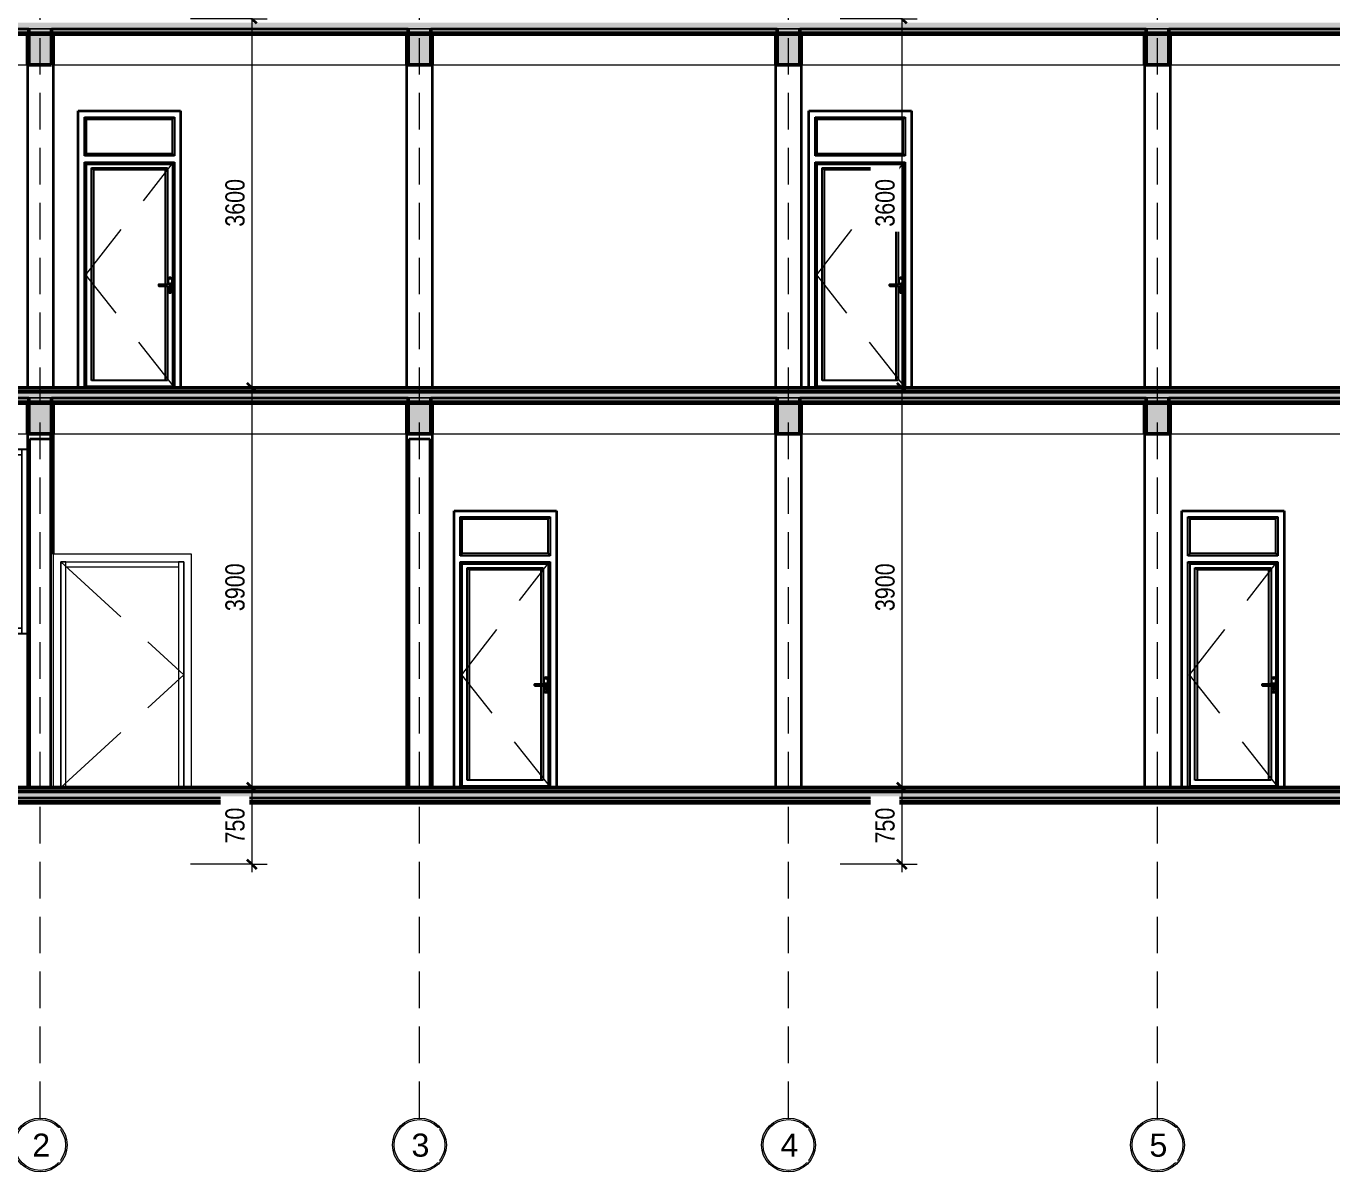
# Model space of a CAD drawing. Header units: millimetres. Extents: x -31177 to 39550, y -3751 to 20306.
# Drawn here: x 4212 to 16952, y -3751 to 7427 of the extents above; entities that cross this region are included whole.
import ezdxf

# ---------------------------------------------------------------- set-up
doc = ezdxf.new("R2010")
doc.units = ezdxf.units.MM
doc.linetypes.add('Centre', pattern=[2381.25, 476.25, -357.1875, 1190.625, -357.1875])
doc.linetypes.add('Hidden', pattern=[535.78125, 357.1875, -178.59375])
for name, color, linetype, lineweight in [('A-ANNO-DIMS', 211, 'Continuous', 9), ('A-ANNO-DIMS-75', 211, 'Continuous', 9), ('A-DOOR', 31, 'Continuous', 25), ('A-DOOR-FRAM', 31, 'Continuous', 18), ('A-FLOR', 192, 'Continuous', 18), ('A-FLOR-HRAL', 11, 'Continuous', 18), ('A-FLOR-MCUT', 51, 'Continuous', 50), ('A-FLOR-PATT', 8, 'Continuous', 50), ('A-GLAZ', 151, 'Continuous', 25), ('A-WALL', 113, 'Continuous', 35), ('S-BEAM', 12, 'Continuous', 18), ('S-COLS', 52, 'Continuous', 35), ('S-FNDN', 32, 'Continuous', 18), ('S-GRID', 1, 'Continuous', 9), ('S-GRID-IDEN', 1, 'Continuous', 9), ('S-STRS', 31, 'Continuous', 25)]:
    doc.layers.add(name, color=color, linetype=linetype, lineweight=lineweight)
doc.styles.add('Arial', font='arial.ttf', dxfattribs={"width": 0.8, "height": 187.5})
doc.styles.add('Arial_1', font='arial.ttf', dxfattribs={"height": 225})
doc.dimstyles.new('kt_nam', dxfattribs={"dimscale": 304.8, "dimtxt": 191.298637, "dimasz": 0.295276, "dimexe": 0.492126, "dimexo": 0.0625, "dimgap": 0.049213, "dimtad": 1, "dimdec": 0, "dimzin": 0, "dimdsep": 46, "dimtxsty": 'Arial', "dimblk1": 'OBLIQUE', "dimblk2": 'OBLIQUE', "dimsah": 1, "dimcen": 0.09, "dimdle": 0.246063, "dimazin": 0, "dimtfac": 1, "dimtdec": 4, "dimtix": 1, "dimtmove": 0, "dimatfit": 3, "dimfxl": 1.968504, "dimfxlon": 1, "dimtvp": 1, "dimtfill": 1, "dimtolj": 1, "dimtzin": 0, "dimarcsym": 2})
pattern_1 = [(0, (4470.77, 5345.4), (476.25, 476.25), [476.25, -476.25]), (0, (4470.77, 5524), (476.25, 476.25), [476.25, -476.25]), (0, (4470.77, 5702.57), (476.25, 476.25), [476.25, -476.25]), (90, (4530.3, 5762.1), (-476.25, 476.25), [476.25, -476.25]), (90, (4708.9, 5762.1), (-476.25, 476.25), [476.25, -476.25]), (90, (4887.5, 5762.1), (-476.25, 476.25), [476.25, -476.25])]
pattern_2 = [(0, (4470.77, 5345.385), (304.8, 76.2), [25.146, -203.454, 25.146, -203.454, -1219.2]), (0, (4470.77, 5345.385), (304.8, 76.2), [-457.2, 25.146, -432.054, 25.146, -203.454, -533.4]), (0, (4470.77, 5345.385), (304.8, 76.2), [-1143, 25.146, -127.254, 25.146, -355.854]), (120, (4585.07, 5383.485), (-218.39114, 225.86454), [25.146, -203.454, 25.146, -203.454, -1219.2]), (120, (4585.07, 5383.485), (-218.39114, 225.86454), [-457.2, 25.146, -432.054, 25.146, -203.454, -533.4]), (120, (4585.07, 5383.485), (-218.39114, 225.86454), [-1143, 25.146, -127.254, 25.146, -355.854]), (240, (4623.17, 5535.885), (-86.40886, -302.06454), [25.146, -203.454, 25.146, -203.454, -1219.2]), (240, (4623.17, 5535.885), (-86.40886, -302.06454), [-457.2, 25.146, -432.054, 25.146, -203.454, -533.4]), (240, (4623.17, 5535.885), (-86.40886, -302.06454), [-1143, 25.146, -127.254, 25.146, -355.854])]
pattern_3 = [(50, (4470.77, 5345.4), (546.5526, -47.8174), [57.15, -628.65]), (355, (4470.77, 5345.4), (-105.728, 573.17), [45.72, -502.92]), (100.451, (4516.3, 5341.4), (440.8275, 525.35), [48.57, -534.27]), (46.184, (4470.8, 5497.8), (813.237, -126.128), [85.725, -942.975]), (96.636, (4538.5, 5487.3), (712.207, 742.283), [72.855, -801.405]), (351.184, (4470.8, 5497.8), (712.215, 742.276), [68.58, -754.38]), (21, (4546.97, 5459.7), (454.8433, -306.796), [57.15, -628.65]), (326, (4546.97, 5459.7), (185.406, 552.564), [45.72, -502.92]), (71.451, (4584.87, 5434.1), (640.251, 245.764), [48.57, -534.27]), (37.5, (4470.77, 5345.39), (9.2664, 253.665), [25.146, -471.678, 25.146, -485.394, -504.825]), (37.5, (4470.77, 5345.39), (9.2664, 253.665), [-1007.364, 25.146, -479.679]), (7.5, (4470.77, 5345.39), (200.4594, 300.5414), [25.146, -265.938, 25.146, -460.248, -192.405]), (7.5, (4470.77, 5345.39), (200.4594, 300.5414), [-776.478, 25.146, -167.259]), (327.5, (4300.84, 5345.39), (406.7728, -17.1864), [25.146, -165.354, 25.146, -569.214, -788.67]), (327.5, (4300.84, 5345.39), (406.7728, -17.1864), [-784.86, 25.146, -763.524]), (317.5, (4224.64, 5345.4), (444.388, 76.2803), [25.146, -222.504, 25.146, -369.57, -560.07]), (317.5, (4224.64, 5345.4), (444.388, 76.2803), [-642.366, 25.146, -534.924])]

# ---------------------------------------------------------------- blocks, each defined once
blk = doc.blocks.new('Cua_Chong_Chay_D7_1Canh - D7_1200x2200-2407363-MẶT CẮT 2-2')
at = {"layer": 'A-DOOR', "linetype": 'Centre', "lineweight": 18}
for q in [(4550, 2200), (4550, 0)]:
    blk.add_line((5750, 1100), q, dxfattribs=at)
at = {"layer": 'A-DOOR-FRAM'}
for p, q in [((4475, 2275), (4475, 0)), ((5825, 2275), (4475, 2275)), ((4550, 0), (4550, 2200)), ((4550, 2200), (5750, 2200)), ((4550, 2200), (4550, 0)), ((4600, 2200), (4550, 2200)), ((4600, 0), (4600, 2200)), ((4600, 2200), (5700, 2200)), ((4600, 2150), (4600, 2200)), ((5700, 2200), (5700, 0)), ((5750, 2200), (5700, 2200)), ((5700, 2200), (5700, 2150)), ((5750, 2200), (5750, 0)), ((5750, 0), (5750, 2200)), ((5825, 0), (5825, 2275)), ((5700, 2150), (4600, 2150))]:
    blk.add_line(p, q, dxfattribs=at)
blk = doc.blocks.new('CỬA 1 CÁNH EROWINDOW_có ô chết_ - D4_1000x2200-2368989-MẶT CẮT 2-2')
at = {"layer": 'A-DOOR'}
for p, q in [((8448, 2639), (9326, 2639)), ((8448, 2639), (8468, 2619)), ((8448, 2261), (8448, 2639)), ((8448, 2639), (9326, 2639)), ((8448, 2261), (8448, 2639)), ((8468, 2281), (8468, 2619)), ((8468, 2619), (9306, 2619)), ((9306, 2619), (9326, 2639)), ((9306, 2281), (9306, 2619)), ((9326, 2639), (9326, 2261)), ((9326, 2639), (9326, 2261)), ((8448, 2261), (8468, 2281)), ((9326, 2261), (8448, 2261)), ((9326, 2261), (8448, 2261)), ((8448, 2200), (9326, 2200)), ((8448, 2200), (8468, 2180)), ((8448, 0), (8448, 2200)), ((8448, 2200), (9326, 2200)), ((8448, 0), (8448, 2200)), ((9306, 2281), (8468, 2281)), ((8468, 2180), (9306, 2180)), ((8468, 0), (8468, 2180)), ((9326, 2261), (9306, 2281)), ((9326, 2200), (9306, 2180)), ((9306, 2180), (9306, 0)), ((9326, 2200), (9326, 0)), ((9326, 2200), (9326, 0)), ((8516, 2144), (9258, 2144)), ((8516, 2144), (8536, 2124)), ((8516, 71), (8516, 2144)), ((8516, 2144), (9258, 2144)), ((8516, 71), (8516, 2144)), ((9238, 2124), (8536, 2124)), ((8536, 2124), (8536, 71)), ((9258, 2144), (9238, 2124)), ((9238, 1008), (9238, 2124)), ((9258, 2144), (9258, 1013)), ((9258, 2144), (9258, 1013)), ((9264, 1055), (9264, 1013)), ((9304, 945), (9304, 1055)), ((9248, 1008), (9178, 1008)), ((9249, 1004), (9178, 1004)), ((9178, 996), (9249, 996)), ((9178, 992), (9248, 992)), ((9238, 71), (9238, 992)), ((9258, 1013), (9248, 1008)), ((9248, 992), (9258, 987)), ((9259, 1009), (9249, 1004)), ((9249, 996), (9259, 991)), ((9284, 1013), (9258, 1013)), ((9258, 987), (9284, 987)), ((9258, 987), (9258, 71)), ((9258, 987), (9258, 71)), ((9284, 1009), (9259, 1009)), ((9259, 991), (9284, 991)), ((9264, 987), (9264, 945)), ((9280, 960), (9280, 971)), ((9281, 953), (9281, 958)), ((9281, 958), (9281, 953)), ((9282, 973), (9286, 973)), ((9287, 958), (9287, 953)), ((9287, 953), (9287, 958)), ((9288, 971), (9288, 960)), ((8468, 15), (9306, 15)), ((9258, 71), (8516, 71))]:
    blk.add_line(p, q, dxfattribs=at)
at = {"layer": 'A-DOOR', "linetype": 'Centre', "lineweight": 18}
for p, q in [((9314, 2200), (8460, 1100)), ((8460, 1100), (9314, 15))]:
    blk.add_line(p, q, dxfattribs=at)
at = {"layer": 'A-DOOR', "flags": 128}
for points in [[(9178, 1008), (9178, 1008), (9177, 1008), (9177, 1008), (9177, 1008), (9176, 1008), (9176, 1008), (9176, 1008), (9175, 1008), (9175, 1007), (9175, 1007), (9175, 1007), (9174, 1007), (9174, 1007), (9174, 1007), (9173, 1007), (9173, 1006), (9173, 1006), (9173, 1006), (9172, 1006), (9172, 1006), (9172, 1005), (9172, 1005), (9172, 1005), (9171, 1005), (9171, 1004), (9171, 1004), (9171, 1004), (9171, 1003), (9171, 1003), (9171, 1003), (9170, 1003), (9170, 1002), (9170, 1002), (9170, 1002), (9170, 1001), (9170, 1001), (9170, 1001), (9170, 1000), (9170, 1000), (9170, 1000), (9170, 999), (9170, 999), (9170, 999), (9170, 998), (9170, 998), (9170, 998), (9170, 998), (9170, 997), (9171, 997), (9171, 997), (9171, 996), (9171, 996), (9171, 996), (9171, 996), (9172, 995), (9172, 995), (9172, 995), (9172, 995), (9172, 994), (9173, 994), (9173, 994), (9173, 994), (9173, 993), (9174, 993), (9174, 993), (9174, 993), (9174, 993), (9175, 993), (9175, 993), (9175, 992), (9176, 992), (9176, 992), (9176, 992), (9177, 992), (9177, 992), (9177, 992), (9178, 992), (9178, 992), (9178, 992)], [(9284, 987), (9285, 987), (9285, 987), (9286, 987), (9286, 987), (9287, 987), (9287, 987), (9288, 988), (9288, 988), (9289, 988), (9289, 988), (9290, 988), (9290, 988), (9290, 989), (9291, 989), (9291, 989), (9292, 990), (9292, 990), (9293, 990), (9293, 991), (9293, 991), (9294, 991), (9294, 992), (9294, 992), (9295, 993), (9295, 993), (9295, 993), (9295, 994), (9296, 994), (9296, 995), (9296, 995), (9296, 996), (9296, 996), (9297, 997), (9297, 997), (9297, 998), (9297, 998), (9297, 999), (9297, 999), (9297, 1000), (9297, 1000), (9297, 1001), (9297, 1001), (9297, 1002), (9297, 1002), (9297, 1003), (9297, 1003), (9296, 1004), (9296, 1004), (9296, 1005), (9296, 1005), (9296, 1006), (9295, 1006), (9295, 1007), (9295, 1007), (9295, 1008), (9294, 1008), (9294, 1008), (9294, 1009), (9293, 1009), (9293, 1010), (9292, 1010), (9292, 1010), (9292, 1011), (9291, 1011), (9291, 1011), (9290, 1011), (9290, 1012), (9289, 1012), (9289, 1012), (9288, 1012), (9288, 1012), (9287, 1013), (9287, 1013), (9286, 1013), (9286, 1013), (9285, 1013), (9285, 1013), (9284, 1013), (9284, 1013)]]:
    blk.add_lwpolyline(points, dxfattribs=at)
at = {"layer": 'A-DOOR'}
for centre, radius, start, end in [((9284, 1055), 20, 0, 180), ((9284, 1063), 3, 0, 180), ((9284, 1063), 3, 180, 0), ((9178, 1000), 3.66, 90, 270), ((9284, 945), 20, 180, 360), ((9284, 1000), 15, 0, 120.3216), ((9284, 1000), 15, 239.6784, 0), ((9284, 1000), 15, 105, 110.0431), ((9284, 1000), 15, 249.9569, 255), ((9282, 971), 2.04, 90, 180), ((9281, 960), 1.99, 180, 268.9596), ((9281, 960), 1.99, 224.4798, 268.9596), ((9284, 1000), 3.02, 0, 180), ((9284, 1000), 3.02, 135, 150), ((9284, 1000), 3.02, 180, 0), ((9284, 1000), 3.02, 210, 225), ((9284, 953), 2.5, 180, 0), ((9284, 938), 3, 0, 180), ((9284, 938), 3, 180, 0), ((9284, 1000), 15, 90, 95.2302), ((9284, 1000), 15, 264.7698, 270), ((9284, 1000), 8.66, 270, 90), ((9286, 971), 2.04, 0, 90), ((9284, 1000), 15, 75, 80.3895), ((9284, 1000), 15, 279.6105, 285), ((9287, 960), 1.99, 271.0404, 0), ((9287, 960), 1.99, 271.0404, 315.5202), ((9284, 1000), 15, 60, 65.5028), ((9284, 1000), 15, 294.4972, 300), ((9284, 1000), 15, 45, 50.5307), ((9284, 1000), 15, 309.4693, 315)]:
    blk.add_arc(centre, radius, start, end, dxfattribs=at)
for points in [[(9249, 1004), (9249, 1004), (9249, 1005), (9249, 1006), (9248, 1008), (9248, 1008), (9248, 1008)], [(9249, 996), (9249, 996), (9249, 995), (9249, 994), (9248, 992), (9248, 992), (9248, 992)], [(9259, 1009), (9259, 1009), (9259, 1010), (9259, 1011), (9258, 1013), (9258, 1013), (9258, 1013)], [(9259, 991), (9259, 991), (9259, 990), (9259, 989), (9258, 987), (9258, 987), (9258, 987)]]:
    blk.add_open_spline(points, degree=3, knots=[0, 0, 0, 0, 0.166667, 0.333333, 0.666667, 1, 1, 1, 1], dxfattribs=at)
blk = doc.blocks.new('M_Concrete-Rectangular-Column - COT250X400-V1-MẶT CẮT 2-2')
at = {"layer": 'S-COLS'}
for p, q in [((4225, 3750), (4225, 0)), ((4475, 3750), (4475, 2275))]:
    blk.add_line(p, q, dxfattribs=at)
blk = doc.blocks.new('M_Concrete-Rectangular-Column - COT250X400-V2-MẶT CẮT 2-2')
at = {"layer": 'S-COLS'}
for p, q in [((7925, 3750), (7925, 0)), ((8175, 3750), (8175, 0))]:
    blk.add_line(p, q, dxfattribs=at)
blk = doc.blocks.new('Railing - 150mm-2368385-MẶT CẮT 2-2')
at = {"layer": 'A-FLOR-HRAL'}
blk.add_line((7924, 3573), (7911, 3573), dxfattribs=at)
blk = doc.blocks.new('Railing - Railing-2368377-MẶT CẮT 2-2')
blk.add_blockref('Railing - 150mm-2368385-MẶT CẮT 2-2', (0, 0))
blk = doc.blocks.new('CỬA 1 CÁNH EROWINDOW_có ô chết_ - D4_1000x2200-V5-MẶT CẮT 2-2')
at = {"layer": 'A-DOOR'}
for p, q in [((11911, 6539), (12789, 6539)), ((11911, 6539), (11931, 6519)), ((11911, 6161), (11911, 6539)), ((11911, 6539), (12789, 6539)), ((11911, 6161), (11911, 6539)), ((11931, 6181), (11931, 6519)), ((11931, 6519), (12769, 6519)), ((12769, 6519), (12789, 6539)), ((12769, 6181), (12769, 6519)), ((12789, 6539), (12789, 6161)), ((12789, 6539), (12789, 6161)), ((11911, 6161), (11931, 6181)), ((12789, 6161), (11911, 6161)), ((12789, 6161), (11911, 6161)), ((12769, 6181), (11931, 6181)), ((12789, 6161), (12769, 6181)), ((11911, 6100), (12789, 6100)), ((11911, 6100), (11931, 6080)), ((11911, 3900), (11911, 6100)), ((11911, 6100), (12789, 6100)), ((11911, 3900), (11911, 6100)), ((11931, 6080), (12769, 6080)), ((11931, 3900), (11931, 6080)), ((11979, 6044), (12721, 6044)), ((11979, 6044), (11999, 6024)), ((11979, 3971), (11979, 6044)), ((11979, 6044), (12721, 6044)), ((11979, 3971), (11979, 6044)), ((12701, 6024), (11999, 6024)), ((11999, 6024), (11999, 3971)), ((12721, 6044), (12701, 6024)), ((12701, 4908), (12701, 6024)), ((12721, 6044), (12721, 4913)), ((12721, 6044), (12721, 4913)), ((12789, 6100), (12769, 6080)), ((12769, 6080), (12769, 3900)), ((12789, 6100), (12789, 3900)), ((12789, 6100), (12789, 3900)), ((12711, 4908), (12641, 4908)), ((12712, 4904), (12641, 4904)), ((12641, 4896), (12712, 4896)), ((12641, 4892), (12711, 4892)), ((12701, 3971), (12701, 4892)), ((12721, 4913), (12711, 4908)), ((12711, 4892), (12721, 4887)), ((12722, 4909), (12712, 4904)), ((12712, 4896), (12722, 4891)), ((12747, 4913), (12721, 4913)), ((12721, 4887), (12747, 4887)), ((12721, 4887), (12721, 3971)), ((12721, 4887), (12721, 3971)), ((12747, 4909), (12722, 4909)), ((12722, 4891), (12747, 4891)), ((12727, 4955), (12727, 4913)), ((12727, 4887), (12727, 4845)), ((12743, 4860), (12743, 4871)), ((12744, 4853), (12744, 4858)), ((12744, 4858), (12744, 4853)), ((12745, 4873), (12749, 4873)), ((12750, 4858), (12750, 4853)), ((12750, 4853), (12750, 4858)), ((12751, 4871), (12751, 4860)), ((12767, 4845), (12767, 4955)), ((12721, 3971), (11979, 3971)), ((11931, 3915), (12769, 3915))]:
    blk.add_line(p, q, dxfattribs=at)
at = {"layer": 'A-DOOR', "linetype": 'Centre', "lineweight": 18}
for p, q in [((12777, 6100), (11923, 5000)), ((11923, 5000), (12777, 3915))]:
    blk.add_line(p, q, dxfattribs=at)
at = {"layer": 'A-DOOR', "flags": 128}
for points in [[(12641, 4908), (12641, 4908), (12640, 4908), (12640, 4908), (12640, 4908), (12639, 4908), (12639, 4908), (12639, 4908), (12638, 4908), (12638, 4907), (12638, 4907), (12638, 4907), (12637, 4907), (12637, 4907), (12637, 4907), (12636, 4907), (12636, 4906), (12636, 4906), (12636, 4906), (12635, 4906), (12635, 4906), (12635, 4905), (12635, 4905), (12635, 4905), (12634, 4905), (12634, 4904), (12634, 4904), (12634, 4904), (12634, 4903), (12634, 4903), (12634, 4903), (12633, 4903), (12633, 4902), (12633, 4902), (12633, 4902), (12633, 4901), (12633, 4901), (12633, 4901), (12633, 4900), (12633, 4900), (12633, 4900), (12633, 4899), (12633, 4899), (12633, 4899), (12633, 4898), (12633, 4898), (12633, 4898), (12633, 4898), (12633, 4897), (12634, 4897), (12634, 4897), (12634, 4896), (12634, 4896), (12634, 4896), (12634, 4896), (12635, 4895), (12635, 4895), (12635, 4895), (12635, 4895), (12635, 4894), (12636, 4894), (12636, 4894), (12636, 4894), (12636, 4893), (12637, 4893), (12637, 4893), (12637, 4893), (12637, 4893), (12638, 4893), (12638, 4893), (12638, 4892), (12639, 4892), (12639, 4892), (12639, 4892), (12640, 4892), (12640, 4892), (12640, 4892), (12641, 4892), (12641, 4892), (12641, 4892)], [(12747, 4887), (12748, 4887), (12748, 4887), (12749, 4887), (12749, 4887), (12750, 4887), (12750, 4887), (12751, 4888), (12751, 4888), (12752, 4888), (12752, 4888), (12753, 4888), (12753, 4888), (12753, 4889), (12754, 4889), (12754, 4889), (12755, 4890), (12755, 4890), (12756, 4890), (12756, 4891), (12756, 4891), (12757, 4891), (12757, 4892), (12757, 4892), (12758, 4893), (12758, 4893), (12758, 4893), (12758, 4894), (12759, 4894), (12759, 4895), (12759, 4895), (12759, 4896), (12759, 4896), (12760, 4897), (12760, 4897), (12760, 4898), (12760, 4898), (12760, 4899), (12760, 4899), (12760, 4900), (12760, 4900), (12760, 4901), (12760, 4901), (12760, 4902), (12760, 4902), (12760, 4903), (12760, 4903), (12759, 4904), (12759, 4904), (12759, 4905), (12759, 4905), (12759, 4906), (12758, 4906), (12758, 4907), (12758, 4907), (12758, 4908), (12757, 4908), (12757, 4908), (12757, 4909), (12756, 4909), (12756, 4910), (12755, 4910), (12755, 4910), (12755, 4911), (12754, 4911), (12754, 4911), (12753, 4911), (12753, 4912), (12752, 4912), (12752, 4912), (12751, 4912), (12751, 4912), (12750, 4913), (12750, 4913), (12749, 4913), (12749, 4913), (12748, 4913), (12748, 4913), (12747, 4913), (12747, 4913)]]:
    blk.add_lwpolyline(points, dxfattribs=at)
at = {"layer": 'A-DOOR'}
for centre, radius, start, end in [((12747, 4955), 20, 0, 180), ((12641, 4900), 3.66, 90, 270), ((12747, 4845), 20, 180, 0), ((12747, 4900), 15, 0, 120.3216), ((12747, 4900), 15, 239.6784, 0), ((12747, 4900), 15, 105, 110.0431), ((12747, 4900), 15, 249.9569, 254.3336), ((12745, 4871), 2.04, 90, 180), ((12744, 4860), 1.99, 180, 268.9596), ((12744, 4860), 1.99, 224.4798, 268.9596), ((12747, 4963), 3, 0, 180), ((12747, 4963), 3, 180, 0), ((12747, 4900), 3.02, 0, 180), ((12747, 4900), 3.02, 135, 150), ((12747, 4900), 3.02, 180, 0), ((12747, 4900), 3.02, 210, 225), ((12747, 4853), 2.5, 180, 0), ((12747, 4900), 15, 90, 95.2302), ((12747, 4900), 15, 264.7698, 270), ((12747, 4900), 8.66, 270, 90), ((12749, 4871), 2.04, 0, 90), ((12747, 4900), 15, 75, 80.3895), ((12747, 4900), 15, 279.6105, 285), ((12750, 4860), 1.99, 271.0404, 0), ((12750, 4860), 1.99, 271.0404, 315.5202), ((12747, 4900), 15, 60, 65.5028), ((12747, 4900), 15, 294.4972, 300), ((12747, 4900), 15, 45, 50.5307), ((12747, 4900), 15, 309.4693, 315), ((12747, 4838), 3, 0, 180), ((12747, 4838), 3, 180, 0)]:
    blk.add_arc(centre, radius, start, end, dxfattribs=at)
for points in [[(12712, 4904), (12712, 4904), (12712, 4905), (12712, 4906), (12711, 4908), (12711, 4908), (12711, 4908)], [(12712, 4896), (12712, 4896), (12712, 4895), (12712, 4894), (12711, 4892), (12711, 4892), (12711, 4892)], [(12722, 4909), (12722, 4909), (12722, 4910), (12722, 4911), (12721, 4913), (12721, 4913), (12721, 4913)], [(12722, 4891), (12722, 4891), (12722, 4890), (12722, 4889), (12721, 4887), (12721, 4887), (12721, 4887)]]:
    blk.add_open_spline(points, degree=3, knots=[0, 0, 0, 0, 0.166667, 0.333333, 0.666667, 1, 1, 1, 1], dxfattribs=at)
blk = doc.blocks.new('Window_K2_Stack - Window_K2_Stack-V15-MẶT CẮT 2-2')
at = {"layer": 'A-GLAZ'}
for p, q in [((3325, 3450), (3325, 3300)), ((3325, 3300), (4225, 3300)), ((4225, 1500), (3325, 1500)), ((3325, 1500), (3325, 0))]:
    blk.add_line(p, q, dxfattribs=at)
at = {"layer": 'A-GLAZ', "lineweight": 18}
for p, q in [((3379, 3300), (3379, 3246)), ((3379, 1500), (3379, 3300)), ((3379, 3246), (4171, 3246)), ((3446.25, 3246), (3379, 3246)), ((3379, 3246), (3379, 1554.5)), ((4103.75, 3246), (3446.25, 3246)), ((3446.25, 3246), (3446.25, 3188)), ((3446.25, 1554.5), (3446.25, 3246)), ((3446.25, 3188), (4103.75, 3188)), ((4103.75, 3188), (4103.75, 3246)), ((4171, 3246), (4103.75, 3246)), ((4103.75, 3246), (4103.75, 1554.5)), ((4171, 3246), (4171, 3300)), ((4171, 3300), (4171, 1500)), ((4171, 1554.5), (4171, 3246)), ((4171, 1554.5), (3379, 1554.5)), ((3379, 1554.5), (3379, 1500)), ((3379, 1554.5), (3446.25, 1554.5)), ((4103.75, 1612.5), (3446.25, 1612.5)), ((3446.25, 1612.5), (3446.25, 1554.5)), ((3446.25, 1554.5), (4103.75, 1554.5)), ((4103.75, 1554.5), (4103.75, 1612.5)), ((4103.75, 1554.5), (4171, 1554.5)), ((4171, 1500), (4171, 1554.5))]:
    blk.add_line(p, q, dxfattribs=at)
blk = doc.blocks.new('M_Concrete-Rectangular-Column - COT250X350-2391838-MẶT CẮT 2-2')
at = {"layer": 'S-COLS'}
for p, q in [((425, 7350), (425, 3900)), ((675, 7350), (675, 3900))]:
    blk.add_line(p, q, dxfattribs=at)
blk = doc.blocks.new('DIMBLOCK2-MẶT CẮT 2-2')
at = {"layer": 'A-ANNO-DIMS-75', "lineweight": 35}
for p, q in [((12756, 7500), (12711, 7545)), ((12756, 7500), (12801, 7455)), ((12756, 3900), (12711, 3945)), ((12756, 3900), (12801, 3855))]:
    blk.add_line(p, q, dxfattribs=at)
at = {"layer": 'A-ANNO-DIMS-75'}
for p, q in [((12756, 7500), (12156, 7500)), ((12756, 7500), (12756, 3900)), ((12756, 7500), (12906, 7500)), ((12756, 3900), (12156, 3900)), ((12756, 3900), (12906, 3900))]:
    blk.add_line(p, q, dxfattribs=at)
at = {"layer": 'A-ANNO-DIMS-75', "color": 0, "insert": (12498, 5470), "char_height": 187.5, "width": 550.94, "attachment_point": 1, "rotation": 90, "line_spacing_factor": 0.941778, "style": 'Arial', "bg_fill": 3, "box_fill_scale": 1.25, "bg_fill_color": 256, "bg_fill_true_color": 13158600, "bg_fill_transparency": 0}
blk.add_mtext('3600', dxfattribs=at)
blk = doc.blocks.new('_Oblique')
at = {"color": 0, "linetype": 'ByBlock', "lineweight": -2}
blk.add_line((-0.5, -0.5), (0.5, 0.5), dxfattribs=at)
blk = doc.blocks.new('DIMBLOCK3-MẶT CẮT 2-2')
at = {"layer": 'A-ANNO-DIMS-75'}
for p, q in [((12756, 3900), (12156, 3900)), ((12756, 3900), (12756, 0)), ((12756, 3900), (12906, 3900)), ((12756, 0), (12156, 0)), ((12756, 0), (12906, 0))]:
    blk.add_line(p, q, dxfattribs=at)
at = {"layer": 'A-ANNO-DIMS-75', "lineweight": 35}
for p, q in [((12756, 3900), (12711, 3945)), ((12756, 3900), (12801, 3855)), ((12756, 0), (12711, 45)), ((12756, 0), (12801, -45))]:
    blk.add_line(p, q, dxfattribs=at)
at = {"layer": 'A-ANNO-DIMS-75', "color": 0, "insert": (12498, 1720), "char_height": 187.5, "width": 550.94, "attachment_point": 1, "rotation": 90, "line_spacing_factor": 0.941778, "style": 'Arial', "bg_fill": 3, "box_fill_scale": 1.25, "bg_fill_color": 256, "bg_fill_true_color": 13158600, "bg_fill_transparency": 0}
blk.add_mtext('3900', dxfattribs=at)
blk = doc.blocks.new('DIMBLOCK4-MẶT CẮT 2-2')
at = {"layer": 'A-ANNO-DIMS-75'}
for p, q in [((12756, 0), (12156, 0)), ((12756, 0), (12756, -825)), ((12756, 0), (12906, 0)), ((12756, -750), (12156, -750)), ((12756, -750), (12906, -750))]:
    blk.add_line(p, q, dxfattribs=at)
at = {"layer": 'A-ANNO-DIMS-75', "lineweight": 35}
for p, q in [((12756, 0), (12711, 45)), ((12756, 0), (12801, -45)), ((12756, -750), (12711, -705)), ((12756, -750), (12801, -795))]:
    blk.add_line(p, q, dxfattribs=at)
at = {"layer": 'A-ANNO-DIMS-75', "color": 0, "insert": (12498, -547), "char_height": 187.5, "width": 413.21, "attachment_point": 1, "rotation": 90, "line_spacing_factor": 0.941778, "style": 'Arial', "bg_fill": 3, "box_fill_scale": 1.25, "bg_fill_color": 256, "bg_fill_true_color": 13158600, "bg_fill_transparency": 0}
blk.add_mtext('750', dxfattribs=at)
blk = doc.blocks.new('DIMBLOCK6-MẶT CẮT 2-2')
at = {"layer": 'A-ANNO-DIMS-75', "lineweight": 35}
for p, q in [((6415, 7500), (6370, 7545)), ((6415, 7500), (6460, 7455)), ((6415, 3900), (6370, 3945)), ((6415, 3900), (6460, 3855))]:
    blk.add_line(p, q, dxfattribs=at)
at = {"layer": 'A-ANNO-DIMS-75'}
for p, q in [((6415, 7500), (5815, 7500)), ((6415, 7500), (6415, 3900)), ((6415, 7500), (6565, 7500)), ((6415, 3900), (5815, 3900)), ((6415, 3900), (6565, 3900))]:
    blk.add_line(p, q, dxfattribs=at)
at = {"layer": 'A-ANNO-DIMS-75', "color": 0, "insert": (6156, 5470), "char_height": 187.5, "width": 550.94, "attachment_point": 1, "rotation": 90, "line_spacing_factor": 0.941778, "style": 'Arial', "bg_fill": 3, "box_fill_scale": 1.25, "bg_fill_color": 256, "bg_fill_true_color": 13158600, "bg_fill_transparency": 0}
blk.add_mtext('3600', dxfattribs=at)
blk = doc.blocks.new('DIMBLOCK7-MẶT CẮT 2-2')
at = {"layer": 'A-ANNO-DIMS-75'}
for p, q in [((6415, 3900), (5815, 3900)), ((6415, 3900), (6415, 0)), ((6415, 3900), (6565, 3900)), ((6415, 0), (5815, 0)), ((6415, 0), (6565, 0))]:
    blk.add_line(p, q, dxfattribs=at)
at = {"layer": 'A-ANNO-DIMS-75', "lineweight": 35}
for p, q in [((6415, 3900), (6370, 3945)), ((6415, 3900), (6460, 3855)), ((6415, 0), (6370, 45)), ((6415, 0), (6460, -45))]:
    blk.add_line(p, q, dxfattribs=at)
at = {"layer": 'A-ANNO-DIMS-75', "color": 0, "insert": (6156, 1720), "char_height": 187.5, "width": 550.94, "attachment_point": 1, "rotation": 90, "line_spacing_factor": 0.941778, "style": 'Arial', "bg_fill": 3, "box_fill_scale": 1.25, "bg_fill_color": 256, "bg_fill_true_color": 13158600, "bg_fill_transparency": 0}
blk.add_mtext('3900', dxfattribs=at)
blk = doc.blocks.new('DIMBLOCK8-MẶT CẮT 2-2')
at = {"layer": 'A-ANNO-DIMS-75'}
for p, q in [((6415, 0), (5815, 0)), ((6415, 0), (6415, -825)), ((6415, 0), (6565, 0)), ((6415, -750), (5815, -750)), ((6415, -750), (6565, -750))]:
    blk.add_line(p, q, dxfattribs=at)
at = {"layer": 'A-ANNO-DIMS-75', "lineweight": 35}
for p, q in [((6415, 0), (6370, 45)), ((6415, 0), (6460, -45)), ((6415, -750), (6370, -705)), ((6415, -750), (6460, -795))]:
    blk.add_line(p, q, dxfattribs=at)
at = {"layer": 'A-ANNO-DIMS-75', "color": 0, "insert": (6156, -547), "char_height": 187.5, "width": 413.21, "attachment_point": 1, "rotation": 90, "line_spacing_factor": 0.941778, "style": 'Arial', "bg_fill": 3, "box_fill_scale": 1.25, "bg_fill_color": 256, "bg_fill_true_color": 13158600, "bg_fill_transparency": 0}
blk.add_mtext('750', dxfattribs=at)
blk = doc.blocks.new('Grid - TRUC  D1-102336-MẶT CẮT 2-2')
at = {"layer": 'S-GRID-IDEN'}
for radius in [263, 248]:
    blk.add_circle((550, -3488), radius, dxfattribs=at)

msp = doc.modelspace()

# ---------------------------------------------------------------- hatches: boundary and pattern name
at = {"layer": 'A-FLOR-PATT', "lineweight": 18}
h = msp.add_hatch(dxfattribs=at)
h.set_pattern_fill('FP_4', color=256, style=0, pattern_type=2)
h.set_pattern_definition(pattern_3)
h.paths.add_polyline_path([(37099.4, 7360), (37262.5, 7360), (37262.5, 7460), (-4038, 7460), (-4038, 7360), (36909.5, 7360)])
h = msp.add_hatch(dxfattribs=at)
h.set_pattern_fill('FP_3', color=256, style=0, pattern_type=2)
h.set_pattern_definition(pattern_1)
h.paths.add_polyline_path([(37099.4, 7350), (37262.5, 7350), (37262.5, 7360), (-4038, 7360), (-4038, 7350), (36909.5, 7350)])
h = msp.add_hatch(dxfattribs=at)
h.set_pattern_fill('FP_1', color=256, style=0, pattern_type=2)
h.set_pattern_definition(pattern_2)
h.paths.add_polyline_path([(37099.4, 3860), (37262.5, 3860), (37262.5, 3900), (-4038, 3900), (-4038, 3860), (37004.4, 3860)])
h = msp.add_hatch(dxfattribs=at)
h.set_pattern_fill('FP_4', color=256, style=0, pattern_type=2)
h.set_pattern_definition(pattern_3)
h.paths.add_polyline_path([(37099.4, 3760), (37262.5, 3760), (37262.5, 3860), (-4038, 3860), (-4038, 3760), (36909.5, 3760)])
h = msp.add_hatch(dxfattribs=at)
h.set_pattern_fill('FP_3', color=256, style=0, pattern_type=2)
h.set_pattern_definition(pattern_1)
h.paths.add_polyline_path([(37099.4, 3750), (37262.5, 3750), (37262.5, 3760), (-4038, 3760), (-4038, 3750), (36909.5, 3750)])
h = msp.add_hatch(dxfattribs=at)
h.set_pattern_fill('FP_1', color=256, style=0, pattern_type=2)
h.set_pattern_definition(pattern_2)
h.paths.add_polyline_path([(37099.4, -40), (37262.5, -40), (37262.5, 0), (-4038, 0), (-4038, -40), (37004.4, -40)])
h = msp.add_hatch(dxfattribs=at)
h.set_pattern_fill('FP_4', color=256, style=0, pattern_type=2)
h.set_pattern_definition(pattern_3)
h.paths.add_polyline_path([(20198, -140), (37262.5, -140), (37262.5, -40), (-4038, -40), (-4038, -140), (17159.6, -140)])
h = msp.add_hatch(dxfattribs=at)
h.set_pattern_fill('FP_3', color=256, style=0, pattern_type=2)
h.set_pattern_definition(pattern_1)
h.paths.add_polyline_path([(36909.5, -150), (37262.5, -150), (37262.5, -140), (-4038, -140), (-4038, -150), (35390.2, -150)])
at = {"layer": 'S-BEAM'}
for points in [[(4460, 7050), (4460, 7400), (4240, 7400), (4240, 7050), (4246.2, 7050)], [(7949.3, 7050), (8160, 7050), (8160, 7400), (7940, 7400), (7940, 7050)], [(11760, 7050), (11760, 7400), (11540, 7400), (11540, 7050)], [(15360, 7050), (15360, 7400), (15140, 7400), (15140, 7050)], [(4460, 3450), (4460, 3800), (4240, 3800), (4240, 3450), (4246.2, 3450)], [(7949.3, 3450), (8160, 3450), (8160, 3800), (7940, 3800), (7940, 3450)], [(11760, 3450), (11760, 3800), (11540, 3800), (11540, 3450)], [(15360, 3450), (15360, 3800), (15140, 3800), (15140, 3450)]]:
    msp.add_hatch(color=8, dxfattribs=at).paths.add_polyline_path(points)

# ---------------------------------------------------------------- linework, layer by layer
at = {"layer": 'A-FLOR', "lineweight": 50}
for p, q in [((-4038, 7350), (37262.5, 7350)), ((37262.5, 3900), (-4038, 3900)), ((-4038, 3750), (37262.5, 3750)), ((38350, 0), (-4038, 0)), ((-4038, -150), (38650, -150))]:
    msp.add_line(p, q, dxfattribs=at)
at = {"layer": 'A-FLOR-MCUT'}
for p, q in [((37262.5, 7360), (-4038, 7360)), ((37262.5, 3860), (-4038, 3860)), ((37262.5, 3760), (-4038, 3760)), ((38350, -40), (-4038, -40)), ((37262.5, -140), (-4038, -140))]:
    msp.add_line(p, q, dxfattribs=at)
at = {"layer": 'A-WALL'}
for p, q in [((4240, 7150), (4212.3, 7150)), ((4487.7, 7150), (4460, 7150)), ((7940, 7150), (7912.3, 7150)), ((8187.7, 7150), (8160, 7150)), ((11540, 7150), (11512.3, 7150)), ((11787.7, 7150), (11760, 7150)), ((15140, 7150), (15112.3, 7150)), ((15387.7, 7150), (15360, 7150)), ((4720, 3900), (4720, 6600)), ((4720, 6600), (5720, 6600)), ((5720, 6600), (5720, 3900)), ((11850, 3900), (11850, 6600)), ((11850, 6600), (12850, 6600)), ((12850, 6600), (12850, 3900)), ((4450, 3450), (4450, 0)), ((4487.7, 3550), (4460, 3550)), ((7940, 3550), (7912.3, 3550)), ((8187.7, 3550), (8160, 3550)), ((11540, 3550), (11512.3, 3550)), ((11787.7, 3550), (11760, 3550)), ((15140, 3550), (15112.3, 3550)), ((15387.7, 3550), (15360, 3550)), ((4250, 0), (4250, 3400)), ((4250, 3400), (4450, 3400)), ((7950, 0), (7950, 3400)), ((7950, 3400), (8150, 3400)), ((8150, 3400), (8150, 0)), ((8387, 0), (8387, 2700)), ((8387, 2700), (9387, 2700)), ((9387, 2700), (9387, 0)), ((15487, 0), (15487, 2700)), ((15487, 2700), (16487, 2700)), ((16487, 2700), (16487, 0))]:
    msp.add_line(p, q, dxfattribs=at)
at = {"layer": 'S-BEAM'}
for p, q in [((4460, 7400), (4240, 7400)), ((8160, 7400), (7940, 7400)), ((11760, 7400), (11540, 7400)), ((15360, 7400), (15140, 7400)), ((4212.3, 7350), (4212.3, 7050)), ((4487.7, 7050), (4487.7, 7350)), ((7912.3, 7350), (7912.3, 7050)), ((8187.7, 7050), (8187.7, 7350)), ((11512.3, 7350), (11512.3, 7050)), ((11787.7, 7050), (11787.7, 7350)), ((15112.3, 7350), (15112.3, 7050)), ((15387.7, 7050), (15387.7, 7350)), ((687.7, 7050), (4212.3, 7050)), ((4487.7, 7050), (7912.3, 7050)), ((8187.7, 7050), (11512.3, 7050)), ((11787.7, 7050), (15112.3, 7050)), ((15387.7, 7050), (18712.3, 7050)), ((4212.3, 3750), (4212.3, 3450)), ((4460, 3800), (4240, 3800)), ((4487.7, 3450), (4487.7, 3750)), ((7912.3, 3750), (7912.3, 3450)), ((8160, 3800), (7940, 3800)), ((8187.7, 3450), (8187.7, 3750)), ((11512.3, 3750), (11512.3, 3450)), ((11760, 3800), (11540, 3800)), ((11787.7, 3450), (11787.7, 3750)), ((15112.3, 3750), (15112.3, 3450)), ((15360, 3800), (15140, 3800)), ((15387.7, 3450), (15387.7, 3750)), ((687.7, 3450), (4212.3, 3450)), ((4487.7, 3450), (7912.3, 3450)), ((8187.7, 3450), (11512.3, 3450)), ((11787.7, 3450), (15112.3, 3450)), ((15387.7, 3450), (18712.3, 3450))]:
    msp.add_line(p, q, dxfattribs=at)
at = {"layer": 'S-BEAM', "lineweight": 50}
for p, q in [((4240, 7400), (4240, 7050)), ((4460, 7050), (4460, 7400)), ((7940, 7400), (7940, 7050)), ((8160, 7050), (8160, 7400)), ((11540, 7400), (11540, 7050)), ((11760, 7050), (11760, 7400)), ((15140, 7400), (15140, 7050)), ((15360, 7050), (15360, 7400)), ((4240, 7050), (4460, 7050)), ((7940, 7050), (8160, 7050)), ((11540, 7050), (11760, 7050)), ((15140, 7050), (15360, 7050)), ((4240, 3800), (4240, 3450)), ((4460, 3450), (4460, 3800)), ((7940, 3800), (7940, 3450)), ((8160, 3450), (8160, 3800)), ((11540, 3800), (11540, 3450)), ((11760, 3450), (11760, 3800)), ((15140, 3800), (15140, 3450)), ((15360, 3450), (15360, 3800)), ((4240, 3450), (4460, 3450)), ((7940, 3450), (8160, 3450)), ((11540, 3450), (11760, 3450)), ((15140, 3450), (15360, 3450))]:
    msp.add_line(p, q, dxfattribs=at)
at = {"layer": 'S-FNDN', "lineweight": 35}
for p, q in [((660, 7400), (4240, 7400)), ((4460, 7400), (7940, 7400)), ((8160, 7400), (11540, 7400)), ((11760, 7400), (15140, 7400)), ((15360, 7400), (18740, 7400)), ((660, 3800), (4240, 3800)), ((4460, 3800), (7940, 3800)), ((8160, 3800), (11540, 3800)), ((11760, 3800), (15140, 3800)), ((15360, 3800), (18740, 3800)), ((-4038, -100), (37262.5, -100))]:
    msp.add_line(p, q, dxfattribs=at)
at = {"layer": 'S-FNDN'}
for p, q in [((4240, 7400), (4460, 7400)), ((7940, 7400), (8160, 7400)), ((11540, 7400), (11760, 7400)), ((15140, 7400), (15360, 7400)), ((4240, 3800), (4460, 3800)), ((7940, 3800), (8160, 3800)), ((11540, 3800), (11760, 3800)), ((15140, 3800), (15360, 3800))]:
    msp.add_line(p, q, dxfattribs=at)
at = {"layer": 'S-GRID', "linetype": 'Hidden'}
for p, q in [((4350, -3225.6), (4350, 20306.3)), ((8050, -3225.6), (8050, 20306.3)), ((11650, -3225.6), (11650, 20306.3)), ((15250, -3225.6), (15250, 20306.3))]:
    msp.add_line(p, q, dxfattribs=at)
at = {"layer": 'S-STRS'}
for p, q in [((7912.3, 7342), (7925, 7342)), ((7912.3, 3562.9), (7925, 3562.9))]:
    msp.add_line(p, q, dxfattribs=at)

# ---------------------------------------------------------------- block references
at = {"layer": 'A-DOOR'}
for name, p in [('CỬA 1 CÁNH EROWINDOW_có ô chết_ - D4_1000x2200-V5-MẶT CẮT 2-2', (-7130, 0)), ('CỬA 1 CÁNH EROWINDOW_có ô chết_ - D4_1000x2200-V5-MẶT CẮT 2-2', (0, 0)), ('CỬA 1 CÁNH EROWINDOW_có ô chết_ - D4_1000x2200-2368989-MẶT CẮT 2-2', (0, 0)), ('CỬA 1 CÁNH EROWINDOW_có ô chết_ - D4_1000x2200-2368989-MẶT CẮT 2-2', (7100, 0))]:
    msp.add_blockref(name, p, dxfattribs=at)
at = {"layer": 'A-DOOR', "linetype": 'Centre', "lineweight": 18}
msp.add_blockref('Cua_Chong_Chay_D7_1Canh - D7_1200x2200-2407363-MẶT CẮT 2-2', (0, 0), dxfattribs=at)
at = {"layer": 'A-FLOR-HRAL'}
msp.add_blockref('Railing - Railing-2368377-MẶT CẮT 2-2', (0, 0), dxfattribs=at)
at = {"layer": 'A-GLAZ', "lineweight": 18}
msp.add_blockref('Window_K2_Stack - Window_K2_Stack-V15-MẶT CẮT 2-2', (0, 0), dxfattribs=at)
at = {"layer": 'S-COLS'}
for name, p in [('M_Concrete-Rectangular-Column - COT250X350-2391838-MẶT CẮT 2-2', (3800, 0)), ('M_Concrete-Rectangular-Column - COT250X350-2391838-MẶT CẮT 2-2', (7500, 0)), ('M_Concrete-Rectangular-Column - COT250X350-2391838-MẶT CẮT 2-2', (11100, 0)), ('M_Concrete-Rectangular-Column - COT250X350-2391838-MẶT CẮT 2-2', (14700, 0)), ('M_Concrete-Rectangular-Column - COT250X400-V1-MẶT CẮT 2-2', (0, 0)), ('M_Concrete-Rectangular-Column - COT250X400-V2-MẶT CẮT 2-2', (0, 0)), ('M_Concrete-Rectangular-Column - COT250X400-V2-MẶT CẮT 2-2', (3600, 0)), ('M_Concrete-Rectangular-Column - COT250X400-V2-MẶT CẮT 2-2', (7200, 0))]:
    msp.add_blockref(name, p, dxfattribs=at)
at = {"layer": 'S-GRID-IDEN'}
for p in [(3800, 0), (7500, 0), (11100, 0), (14700, 0)]:
    msp.add_blockref('Grid - TRUC  D1-102336-MẶT CẮT 2-2', p, dxfattribs=at)

# ---------------------------------------------------------------- next in the draw order: texts
at = {"layer": 'S-GRID-IDEN', "char_height": 225, "width": 216.456, "attachment_point": 1, "style": 'Arial_1', "bg_fill": 3, "box_fill_scale": 1.25, "bg_fill_color": 256, "bg_fill_true_color": 13158600, "bg_fill_transparency": 0}
for s, insert in [('2', (4271.9, -3377.2)), ('3', (7971.9, -3377.2)), ('4', (11571.9, -3377.2)), ('5', (15171.9, -3377.2))]:
    msp.add_mtext(s, dxfattribs=dict(at, insert=insert))

# ---------------------------------------------------------------- next in the draw order: dimensions: what is measured, and where the dimension line sits
at = {"layer": 'A-ANNO-DIMS'}
for base, p1, p2, picture, middle in [((6414.8, 3900), (5814.8, 7500), (5814.8, 3900), 'DIMBLOCK6-MẶT CẮT 2-2', (6304, 5700)), ((12756.1, 3900), (12156.1, 7500), (12156.1, 3900), 'DIMBLOCK2-MẶT CẮT 2-2', (12645.3, 5700))]:
    dim = msp.add_linear_dim(base=base, p1=p1, p2=p2, angle=90, dimstyle='kt_nam', override={"dimpost": '<>', "dimfxl": 3600}, dxfattribs=at)
    dim.commit()
    dim.dimension.update_dxf_attribs({"geometry": picture, "text_midpoint": middle})

# ---------------------------------------------------------------- next in the draw order: dimensions: what is measured, and where the dimension line sits
for base, p1, p2, picture, middle in [((6414.8, 0), (5814.8, 3900), (5814.8, 0), 'DIMBLOCK7-MẶT CẮT 2-2', (6304, 1950)), ((12756.1, 0), (12156.1, 3900), (12156.1, 0), 'DIMBLOCK3-MẶT CẮT 2-2', (12645.3, 1950))]:
    dim = msp.add_linear_dim(base=base, p1=p1, p2=p2, angle=90, dimstyle='kt_nam', override={"dimpost": '<>', "dimfxl": 3900}, dxfattribs=at)
    dim.commit()
    dim.dimension.update_dxf_attribs({"geometry": picture, "text_midpoint": middle})

# ---------------------------------------------------------------- next in the draw order: dimensions: what is measured, and where the dimension line sits
for base, p1, p2, picture, middle in [((6414.8, -750), (5814.8, 0), (5814.8, -750), 'DIMBLOCK8-MẶT CẮT 2-2', (6304.1, -375)), ((12756.1, -750), (12156.1, 0), (12156.1, -750), 'DIMBLOCK4-MẶT CẮT 2-2', (12645.3, -375))]:
    dim = msp.add_linear_dim(base=base, p1=p1, p2=p2, angle=90, dimstyle='kt_nam', override={"dimpost": '<>', "dimfxl": 750}, dxfattribs=at)
    dim.commit()
    dim.dimension.update_dxf_attribs({"geometry": picture, "text_midpoint": middle})

doc.saveas('drawing.dxf')
